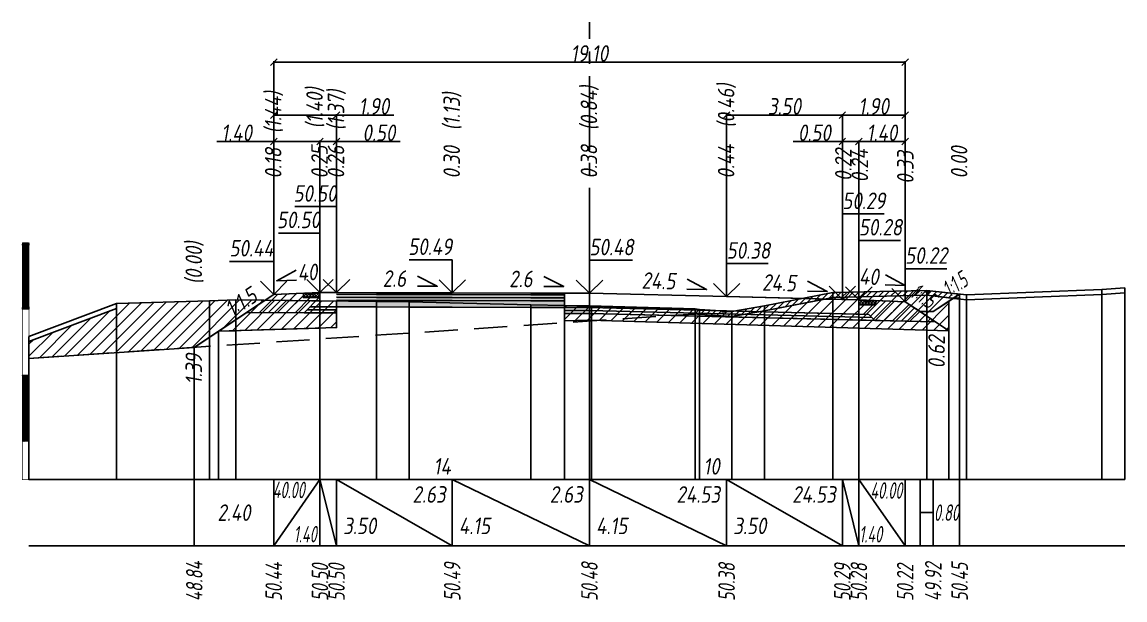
# Model space of a CAD drawing. Extents: x -717 to 1451, y -133302 to 233.
# Drawn here: x 86.3 to 253.1, y -83789.2 to -83701.8 of the extents above; entities that cross this region are included whole.
import ezdxf
from ezdxf.enums import TextEntityAlignment as Align

# ---------------------------------------------------------------- set-up
doc = ezdxf.new("R2010")
doc.units = 0
doc.linetypes.add('осевая2', pattern=[1.125, 0.75, -0.125, 0.125, -0.125])
doc.linetypes.add('штриховая', pattern=[0.75, 0.5, -0.25])
for name, color, linetype in [('Интерполированный поперечник', 2, 'Continuous'), ('Код_514', 1, 'Continuous'), ('Контур_0', 7, 'Continuous'), ('Контур_2521', 7, 'Continuous'), ('Контур_2564', 7, 'Continuous'), ('Контур_2660', 7, 'Continuous'), ('Контур_2665', 7, 'Continuous'), ('Контур_400', 7, 'Continuous'), ('Контур_508', 7, 'Continuous'), ('Контур_512', 7, 'Continuous'), ('Контур_513', 7, 'Continuous'), ('Красный поперечник', 1, 'Continuous'), ('Линейка абсолютных высот', 7, 'Continuous'), ('Объём_2501', 7, 'Continuous'), ('Объём_2564', 7, 'Continuous'), ('Объём_2650', 7, 'Continuous'), ('Объём_2660', 7, 'Continuous'), ('Объём_2661', 7, 'Continuous'), ('Объём_2662', 7, 'Continuous'), ('Объём_2663', 7, 'Continuous'), ('Объём_2664', 7, 'Continuous'), ('Объём_2665', 7, 'Continuous'), ('Объём_2666', 7, 'Continuous'), ('Объём_2753', 7, 'Continuous'), ('Ось', 1, 'осевая2'), ('Откосы', 7, 'Continuous'), ('Отметки покрытия', 7, 'Continuous'), ('Рабочие отметки', 7, 'Continuous'), ('Рабочие отметки доп.', 7, 'Continuous'), ('Слои выравнивания', 7, 'Continuous'), ('Таблица', 7, 'Continuous'), ('Уклоны проезжей части', 7, 'Continuous'), ('Черный поперечник', 3, 'Continuous')]:
    doc.layers.add(name, color=color, linetype=linetype)
for name, color, linetype, true_color in [('Контур_2540', 2, 'Continuous', 0xffff00), ('Контур_2560', 2, 'Continuous', 0xffff00), ('Контур_2561', 7, 'Continuous', 0xff8040), ('Контур_2562', 3, 'Continuous', 0x00ff00), ('Контур_2563', 7, 'Continuous', 0xff8000), ('Контур_2570', 7, 'Continuous', 0x80ff00), ('Контур_2725', 7, 'Continuous', 0x323232), ('Контур_2736', 4, 'Continuous', 0x00ffff), ('Контур_2760', 7, 'Continuous', 0x323232), ('Контур_2761', 7, 'Continuous', 0x323232), ('Контур_2762', 7, 'Continuous', 0x323232), ('Контур_2763', 7, 'Continuous', 0x323232), ('Контур_402', 7, 'Continuous', 0xff6464), ('Контур_703', 4, 'Continuous', 0x00ffff), ('Контур_707', 4, 'Continuous', 0x00ffff), ('Контур_720', 131, 'Continuous', 0xaaffff), ('Объём_2500', 7, 'Continuous', 0xc0c0c0), ('Объём_2520', 7, 'Continuous', 0x80ffff), ('Объём_2540', 2, 'Continuous', 0xffff00), ('Объём_2560', 2, 'Continuous', 0xffff00), ('Объём_2561', 7, 'Continuous', 0xff8040), ('Объём_2562', 3, 'Continuous', 0x00ff00), ('Объём_2563', 7, 'Continuous', 0xff8000), ('Объём_2570', 7, 'Continuous', 0x80ff00), ('Объём_2580', 3, 'Continuous', 0x00ff00), ('Объём_2600', 7, 'Continuous', 0x808000), ('Объём_2746', 2, 'Continuous', 0xffff00)]:
    doc.layers.add(name, color=color, linetype=linetype, true_color=true_color)
doc.styles.get("Standard").update_dxf_attribs({"font": 'txt', "height": 2.5})
doc.styles.add('М', font='romand.shx', dxfattribs={"width": 0.8, "oblique": 10, "height": 2.5})
doc.dimstyles.get("Standard").update_dxf_attribs({"dimtxt": 0.18, "dimasz": 0.18, "dimexe": 0.18, "dimexo": 0.0625, "dimgap": 0.09, "dimtad": 0, "dimtih": 1, "dimtoh": 1, "dimdec": 4, "dimzin": 0, "dimdsep": 46, "dimtxsty": 'Standard', "dimcen": 0.09, "dimadec": 0, "dimazin": 0, "dimtfac": 1, "dimtdec": 4, "dimtofl": 0, "dimtmove": 0, "dimatfit": 3, "dimfxl": 1, "dimtolj": 1, "dimtzin": 0, "dimarcsym": 0})
pattern_1 = [(45.00000125, (7.343246, -2497.041468), (-0.026516505928, 0.026516504769), []), (135.00000034, (7.343246, -2497.041468), (-0.02651650519, -0.026516505506), [])]

# ---------------------------------------------------------------- blocks, each defined once
blk = doc.blocks.new('_Oblique')
at = {"color": 0, "linetype": 'ByBlock', "lineweight": -2}
blk.add_line((-0.5, -0.5), (0.5, 0.5), dxfattribs=at)
blk = doc.blocks.new('*D3315')
at = {"color": 0, "lineweight": -2, "transparency": 16777216}
for p, q in [((212.85, -83743.82), (212.85, -83719.7)), ((212.85, -83719.88), (219.85, -83719.88)), ((219.85, -83744.1), (219.85, -83719.7))]:
    blk.add_line(p, q, dxfattribs=at)
at = {"layer": 'Defpoints', "color": 0, "transparency": 16777216}
for p in [(219.85, -83719.88), (212.85, -83743.88), (219.85, -83744.16)]:
    blk.add_point(p, dxfattribs=at)
at = {"color": 0, "lineweight": -2, "transparency": 16777216, "rotation": 180}
blk.add_blockref('_Oblique', (212.85, -83719.88), dxfattribs=at)
at = {"color": 0, "lineweight": -2, "transparency": 16777216}
blk.add_blockref('_Oblique', (219.85, -83719.88), dxfattribs=at)
at = {"color": 0, "transparency": 16777216, "insert": (216.35, -83718.54), "char_height": 2.5, "width": 0.69, "attachment_point": 5, "style": 'М'}
blk.add_mtext('\\A1;1.40', dxfattribs=at)
blk = doc.blocks.new('*D3316')
at = {"color": 0, "lineweight": -2, "transparency": 16777216}
for p, q in [((124.35, -83719.88), (115.75, -83719.88)), ((124.35, -83742.99), (124.35, -83719.7)), ((131.35, -83719.88), (124.35, -83719.88)), ((131.35, -83742.71), (131.35, -83719.7))]:
    blk.add_line(p, q, dxfattribs=at)
at = {"layer": 'Defpoints', "color": 0, "transparency": 16777216}
for p in [(131.35, -83719.88), (124.35, -83743.06), (131.35, -83742.78)]:
    blk.add_point(p, dxfattribs=at)
at = {"color": 0, "lineweight": -2, "transparency": 16777216, "rotation": 180}
blk.add_blockref('_Oblique', (124.35, -83719.88), dxfattribs=at)
at = {"color": 0, "lineweight": -2, "transparency": 16777216}
blk.add_blockref('_Oblique', (131.35, -83719.88), dxfattribs=at)
at = {"color": 0, "transparency": 16777216, "insert": (118.75, -83718.54), "char_height": 2.5, "width": 0.69, "attachment_point": 5, "style": 'М'}
blk.add_mtext('\\A1;1.40', dxfattribs=at)
blk = doc.blocks.new('*D3317')
at = {"color": 0, "lineweight": -2, "transparency": 16777216}
for p, q in [((210.35, -83719.88), (202.9, -83719.88)), ((210.35, -83743.76), (210.35, -83719.7)), ((212.85, -83719.88), (210.35, -83719.88)), ((212.85, -83743.82), (212.85, -83719.7))]:
    blk.add_line(p, q, dxfattribs=at)
at = {"layer": 'Defpoints', "color": 0, "transparency": 16777216}
for p in [(212.85, -83719.88), (210.35, -83743.82), (212.85, -83743.88)]:
    blk.add_point(p, dxfattribs=at)
at = {"color": 0, "lineweight": -2, "transparency": 16777216, "rotation": 180}
blk.add_blockref('_Oblique', (210.35, -83719.88), dxfattribs=at)
at = {"color": 0, "lineweight": -2, "transparency": 16777216}
blk.add_blockref('_Oblique', (212.85, -83719.88), dxfattribs=at)
at = {"color": 0, "transparency": 16777216, "insert": (206.13, -83718.54), "char_height": 2.5, "width": 0.72, "attachment_point": 5, "style": 'М'}
blk.add_mtext('\\A1;0.50', dxfattribs=at)
blk = doc.blocks.new('*D3318')
at = {"color": 0, "lineweight": -2, "transparency": 16777216}
for p, q in [((131.35, -83742.71), (131.35, -83719.7)), ((131.35, -83719.88), (133.85, -83719.88)), ((133.85, -83742.72), (133.85, -83719.7)), ((133.85, -83719.88), (143.5, -83719.88))]:
    blk.add_line(p, q, dxfattribs=at)
at = {"layer": 'Defpoints', "color": 0, "transparency": 16777216}
for p in [(133.85, -83719.88), (131.35, -83742.78), (133.85, -83742.78)]:
    blk.add_point(p, dxfattribs=at)
at = {"color": 0, "lineweight": -2, "transparency": 16777216, "rotation": 180}
blk.add_blockref('_Oblique', (131.35, -83719.88), dxfattribs=at)
at = {"color": 0, "lineweight": -2, "transparency": 16777216}
blk.add_blockref('_Oblique', (133.85, -83719.88), dxfattribs=at)
at = {"color": 0, "transparency": 16777216, "insert": (140.27, -83718.54), "char_height": 2.5, "width": 0.72, "attachment_point": 5, "style": 'М'}
blk.add_mtext('\\A1;0.50', dxfattribs=at)
blk = doc.blocks.new('*D3319')
at = {"color": 0, "lineweight": -2, "transparency": 16777216}
for p, q in [((192.85, -83743.33), (192.85, -83715.7)), ((210.35, -83715.88), (192.85, -83715.88)), ((210.35, -83743.76), (210.35, -83715.7))]:
    blk.add_line(p, q, dxfattribs=at)
at = {"layer": 'Defpoints', "color": 0, "transparency": 16777216}
for p in [(192.85, -83715.88), (192.85, -83743.39), (210.35, -83743.82)]:
    blk.add_point(p, dxfattribs=at)
at = {"color": 0, "lineweight": -2, "transparency": 16777216, "rotation": 180}
blk.add_blockref('_Oblique', (192.85, -83715.88), dxfattribs=at)
at = {"color": 0, "lineweight": -2, "transparency": 16777216}
blk.add_blockref('_Oblique', (210.35, -83715.88), dxfattribs=at)
at = {"color": 0, "transparency": 16777216, "insert": (201.6, -83714.54), "char_height": 2.5, "width": 0.75, "attachment_point": 5, "style": 'М'}
blk.add_mtext('\\A1;3.50', dxfattribs=at)
blk = doc.blocks.new('*D3320')
at = {"color": 0, "lineweight": -2, "transparency": 16777216}
for p, q in [((210.35, -83743.76), (210.35, -83715.7)), ((219.85, -83715.88), (210.35, -83715.88)), ((219.85, -83744.1), (219.85, -83715.7))]:
    blk.add_line(p, q, dxfattribs=at)
at = {"layer": 'Defpoints', "color": 0, "transparency": 16777216}
for p in [(210.35, -83715.88), (210.35, -83743.82), (219.85, -83744.16)]:
    blk.add_point(p, dxfattribs=at)
at = {"color": 0, "lineweight": -2, "transparency": 16777216, "rotation": 180}
blk.add_blockref('_Oblique', (210.35, -83715.88), dxfattribs=at)
at = {"color": 0, "lineweight": -2, "transparency": 16777216}
blk.add_blockref('_Oblique', (219.85, -83715.88), dxfattribs=at)
at = {"color": 0, "transparency": 16777216, "insert": (215.1, -83714.54), "char_height": 2.5, "width": 0.69, "attachment_point": 5, "style": 'М'}
blk.add_mtext('\\A1;1.90', dxfattribs=at)
blk = doc.blocks.new('*D3321')
at = {"color": 0, "lineweight": -2, "transparency": 16777216}
for p, q in [((124.35, -83742.99), (124.35, -83715.7)), ((124.35, -83715.88), (133.85, -83715.88)), ((133.85, -83742.72), (133.85, -83715.7)), ((133.85, -83715.88), (142.53, -83715.88))]:
    blk.add_line(p, q, dxfattribs=at)
at = {"layer": 'Defpoints', "color": 0, "transparency": 16777216}
for p in [(133.85, -83715.88), (124.35, -83743.06), (133.85, -83742.78)]:
    blk.add_point(p, dxfattribs=at)
at = {"color": 0, "lineweight": -2, "transparency": 16777216, "rotation": 180}
blk.add_blockref('_Oblique', (124.35, -83715.88), dxfattribs=at)
at = {"color": 0, "lineweight": -2, "transparency": 16777216}
blk.add_blockref('_Oblique', (133.85, -83715.88), dxfattribs=at)
at = {"color": 0, "transparency": 16777216, "insert": (139.53, -83714.54), "char_height": 2.5, "width": 0.69, "attachment_point": 5, "style": 'М'}
blk.add_mtext('\\A1;1.90', dxfattribs=at)
blk = doc.blocks.new('*D3322')
at = {"color": 0, "lineweight": -2, "transparency": 16777216}
for p, q in [((124.35, -83742.99), (124.35, -83707.7)), ((124.35, -83707.88), (219.85, -83707.88)), ((219.85, -83744.1), (219.85, -83707.7))]:
    blk.add_line(p, q, dxfattribs=at)
at = {"layer": 'Defpoints', "color": 0, "transparency": 16777216}
for p in [(219.85, -83707.88), (124.35, -83743.06), (219.85, -83744.16)]:
    blk.add_point(p, dxfattribs=at)
at = {"color": 0, "lineweight": -2, "transparency": 16777216, "rotation": 180}
blk.add_blockref('_Oblique', (124.35, -83707.88), dxfattribs=at)
at = {"color": 0, "lineweight": -2, "transparency": 16777216}
blk.add_blockref('_Oblique', (219.85, -83707.88), dxfattribs=at)
at = {"color": 0, "transparency": 16777216, "insert": (172.1, -83706.54), "char_height": 2.5, "width": 0.81, "attachment_point": 5, "style": 'М'}
blk.add_mtext('\\A1;19.10', dxfattribs=at)

msp = doc.modelspace()

# ---------------------------------------------------------------- hatches: boundary and pattern name
h = msp.add_hatch()
h.set_pattern_fill('ANSI37', color=256, scale=0.1)
h.set_pattern_definition([(45, (130.09963, -83742.95428), (-0.22451, 0.22451), []), (135, (130.09963, -83742.95428), (-0.22451, -0.22451), [])])
h.paths.add_polyline_path([(128.85, -83742.814), (128.85, -83743.457), (131.35, -83743.457), (131.35, -83742.711), (130.092, -83742.954)])
h = msp.add_hatch()
h.set_pattern_fill('ANSI37', color=256, scale=0.1)
h.set_pattern_definition([(45, (214.1004, -83744.0703), (-0.22451, 0.22451), []), (135, (214.1004, -83744.0703), (-0.22451, -0.22451), [])])
h.paths.add_polyline_path([(212.85, -83743.82), (212.85, -83744.573), (215.356, -83744.573), (215.349, -83743.92), (214.093, -83744.07)])
at = {"layer": 'Линейка абсолютных высот'}
h = msp.add_hatch(dxfattribs=at)
h.set_pattern_fill('ANSI37', scale=0.3, style=0)
h.set_pattern_definition(pattern_1)
h.paths.add_polyline_path([(87.343, -83745.212), (87.343, -83735.212), (86.343, -83735.212), (86.343, -83745.212)])
h = msp.add_hatch(dxfattribs=at)
h.set_pattern_fill('ANSI37', scale=0.3, style=0)
h.set_pattern_definition(pattern_1)
h.paths.add_polyline_path([(87.343, -83765.212), (87.343, -83755.212), (86.343, -83755.212), (86.343, -83765.212)])
at = {"layer": 'Объём_2563'}
h = msp.add_hatch(dxfattribs=at)
h.set_pattern_fill('ANSI31', color=256, scale=0.3)
h.paths.add_polyline_path([(124.353, -83742.994), (128.85, -83742.814), (128.85, -83743.457), (131.353, -83743.457), (131.353, -83744.864), (129.853, -83744.86), (128.955, -83745.757), (120.241, -83745.735)])
h = msp.add_hatch(dxfattribs=at)
h.set_pattern_fill('ANSI31', color=256, scale=0.3)
h.paths.add_polyline_path([(214.353, -83746.007), (212.853, -83745.97), (212.853, -83744.573), (215.356, -83744.573), (215.349, -83743.92), (219.853, -83744.1), (224.434, -83747.154), (215.275, -83746.93)])
at = {"layer": 'Объём_2570'}
h = msp.add_hatch(dxfattribs=at)
h.set_pattern_fill('ANSI31', color=256, scale=0.2)
h.paths.add_polyline_path([(228.09, -83743.689), (223.128, -83743.123), (208.922, -83743.456), (198.571, -83745.453), (193.634, -83746.338), (188.758, -83746.005), (188.091, -83745.945), (188.091, -83745.195), (188.758, -83745.255), (193.634, -83745.588), (198.571, -83744.703), (208.922, -83742.706), (223.128, -83742.373), (228.09, -83742.939)])
at = {"layer": 'Объём_2600'}
h = msp.add_hatch(dxfattribs=at)
h.set_pattern_fill('ANSI31', color=6, scale=0.4)
h.paths.add_polyline_path([(226.454, -83744.029), (226.454, -83748.501), (172.103, -83746.871), (172.103, -83744.74), (188.091, -83745.195), (188.091, -83745.945), (188.758, -83746.005), (193.634, -83746.338), (198.571, -83745.453), (208.922, -83743.456), (223.128, -83743.123), (227.129, -83743.579)])
h = msp.add_hatch(dxfattribs=at)
h.set_pattern_fill('HONEY', color=5, scale=0.3)
h.paths.add_polyline_path([(227.129, -83743.579), (228.09, -83742.939), (228.09, -83743.689)])
h = msp.add_hatch(dxfattribs=at)
h.set_pattern_fill('ANSI31', color=6, scale=0.4)
h.paths.add_polyline_path([(87.343, -83752.665), (112.343, -83751), (116.013, -83748.554), (133.853, -83748.018), (133.853, -83744.002), (118.606, -83743.811), (114.648, -83743.961), (100.586, -83744.386), (100.586, -83745.136), (87.343, -83750.113)])
h = msp.add_hatch(dxfattribs=at)
h.set_pattern_fill('ANSI31', color=6, scale=0.4)
h.paths.add_polyline_path([(172.103, -83746.871), (168.311, -83746.985), (168.311, -83744.653), (172.103, -83744.74)])
at = {"layer": 'Слои выравнивания'}
for color, points in [(2, [(133.853, -83742.72), (133.853, -83742.97), (168.311, -83743.061), (168.311, -83742.811)]), (3, [(133.853, -83742.97), (133.853, -83743.42), (168.311, -83743.511), (168.311, -83743.061)]), (4, [(133.853, -83743.42), (133.853, -83743.87), (168.311, -83743.961), (168.311, -83743.511)]), (5, [(133.853, -83743.87), (133.853, -83744.87), (168.311, -83744.961), (168.311, -83743.961)])]:
    msp.add_hatch(color=color, dxfattribs=at).paths.add_polyline_path(points)

# ---------------------------------------------------------------- linework, layer by layer
for points in [[(128.85, -83742.814), (128.85, -83743.457), (131.35, -83743.457), (131.35, -83742.711), (130.092, -83742.954), (128.85, -83742.814)], [(131.353, -83742.714), (133.853, -83742.72)], [(212.85, -83743.82), (212.85, -83744.573), (215.356, -83744.573), (215.349, -83743.92), (214.093, -83744.07), (212.85, -83743.82)]]:
    msp.add_lwpolyline(points)
msp.add_lwpolyline([(87.343, -83752.665), (112.343, -83751), (116.013, -83748.554), (133.853, -83748.018), (133.853, -83748.018), (133.853, -83744.002), (118.606, -83743.811), (114.648, -83743.961), (100.586, -83744.386), (100.586, -83745.136), (87.343, -83750.113)], close=True)
at = {"layer": 'Интерполированный поперечник', "linetype": 'штриховая', "ltscale": 10, "flags": 128}
msp.add_lwpolyline([(87.343, -83752.665), (193.634, -83745.588)], dxfattribs=at)
at = {"layer": 'Код_514'}
for p, q in [((112.343, -83781), (112.343, -83771)), ((124.353, -83781), (124.353, -83771)), ((124.353, -83781), (131.353, -83771)), ((131.353, -83781), (131.353, -83771)), ((131.353, -83771), (133.853, -83781)), ((133.853, -83781), (133.853, -83771)), ((133.853, -83771), (151.353, -83781)), ((151.353, -83781), (151.353, -83771)), ((151.353, -83771), (172.103, -83781)), ((172.103, -83781), (172.103, -83771)), ((172.103, -83771), (192.853, -83781)), ((192.853, -83781), (192.853, -83771)), ((192.853, -83771), (210.353, -83781)), ((210.353, -83781), (210.353, -83771)), ((210.353, -83771), (212.853, -83781)), ((212.853, -83781), (212.853, -83771)), ((212.853, -83771), (219.853, -83781)), ((219.853, -83781), (219.853, -83771)), ((222.1, -83781), (222.1, -83771)), ((224.1, -83781), (224.1, -83771)), ((228.09, -83781), (228.09, -83771)), ((222.1, -83776), (224.1, -83776))]:
    msp.add_line(p, q, dxfattribs=at)
at = {"layer": 'Контур_0', "color": 18, "true_color": 0x000000, "flags": 128}
for points in [[(168.311, -83742.811), (172.103, -83742.821), (172.103, -83744.971), (168.311, -83744.961), (168.311, -83742.811), (168.311, -83742.811)], [(192.853, -83743.33), (212.853, -83743.82), (212.853, -83745.97), (172.103, -83744.971), (172.103, -83742.821), (192.853, -83743.33), (192.853, -83743.33)], [(120.241, -83745.735), (128.955, -83745.757), (129.853, -83744.86), (131.353, -83744.864)], [(129.853, -83744.86), (133.853, -83744.864), (133.85, -83745.77), (128.955, -83745.757), (129.853, -83744.86), (129.853, -83744.86)], [(168.311, -83744.961), (172.103, -83744.971), (172.103, -83745.871), (168.311, -83745.861), (168.311, -83744.961), (168.311, -83744.961)], [(192.853, -83745.48), (214.353, -83746.007), (215.275, -83746.93), (172.103, -83745.871), (172.103, -83744.971), (192.853, -83745.48), (192.853, -83745.48)], [(212.853, -83745.97), (214.353, -83746.007), (215.275, -83746.93), (224.434, -83747.154)]]:
    msp.add_lwpolyline(points, dxfattribs=at)
at = {"layer": 'Контур_2521', "color": 18, "true_color": 0x000000, "flags": 128}
for points in [[(129.404, -83745.309), (133.851, -83745.317)], [(168.311, -83745.411), (172.103, -83745.421)], [(172.103, -83745.421), (214.814, -83746.468)]]:
    msp.add_lwpolyline(points, dxfattribs=at)
at = {"layer": 'Контур_2540', "flags": 128}
for points in [[(116.013, -83748.554), (120.241, -83745.735), (131.353, -83745.764), (131.353, -83748.093), (116.013, -83748.554), (116.013, -83748.554)], [(168.311, -83745.861), (172.103, -83745.871), (172.103, -83746.871), (168.311, -83746.985), (168.311, -83745.861), (168.311, -83745.861)], [(172.103, -83746.871), (172.103, -83745.871), (224.434, -83747.154), (226.454, -83748.501), (172.103, -83746.871), (172.103, -83746.871)]]:
    msp.add_lwpolyline(points, dxfattribs=at)
at = {"layer": 'Контур_2560', "flags": 128}
for points in [[(124.353, -83742.994), (124.353, -83742.994), (124.353, -83742.994), (131.353, -83742.714)], [(212.853, -83743.82), (219.853, -83744.1), (219.853, -83744.1), (219.853, -83744.1)]]:
    msp.add_lwpolyline(points, dxfattribs=at)
at = {"layer": 'Контур_2561', "flags": 128}
for points in [[(131.353, -83742.714), (131.353, -83742.714), (124.353, -83742.994), (124.353, -83742.994), (131.353, -83742.714)], [(212.853, -83743.82), (212.853, -83743.82), (219.853, -83744.1), (219.853, -83744.1), (212.853, -83743.82)]]:
    msp.add_lwpolyline(points, dxfattribs=at)
at = {"layer": 'Контур_2562', "flags": 128}
for points in [[(124.353, -83742.994), (124.353, -83742.994), (124.353, -83742.994), (124.353, -83742.994), (124.353, -83742.994)], [(219.853, -83744.1), (219.853, -83744.1), (219.853, -83744.1), (219.853, -83744.1), (219.853, -83744.1)]]:
    msp.add_lwpolyline(points, dxfattribs=at)
at = {"layer": 'Контур_2563', "flags": 128}
for points in [[(124.353, -83742.994), (131.353, -83742.714), (131.353, -83744.864), (129.853, -83744.86), (128.955, -83745.757), (120.241, -83745.735), (124.353, -83742.994), (124.353, -83742.994)], [(214.353, -83746.007), (212.853, -83745.97), (212.853, -83743.82), (219.853, -83744.1), (224.434, -83747.154), (215.275, -83746.93), (214.353, -83746.007), (214.353, -83746.007)]]:
    msp.add_lwpolyline(points, dxfattribs=at)
at = {"layer": 'Контур_2564', "flags": 128}
for points in [[(124.353, -83742.994), (131.353, -83742.714)], [(212.853, -83743.82), (219.853, -83744.1)]]:
    msp.add_lwpolyline(points, dxfattribs=at)
at = {"layer": 'Контур_2570', "flags": 128}
msp.add_lwpolyline([(87.343, -83750.116), (100.586, -83745.136), (100.586, -83744.386), (114.648, -83743.961), (118.606, -83743.811), (139.89, -83744.078), (144.85, -83744.093), (163.238, -83744.564), (168.311, -83744.653), (172.103, -83744.74), (172.43, -83744.747), (188.091, -83745.195), (188.091, -83745.945), (188.758, -83746.005), (193.634, -83746.338), (198.571, -83745.453), (208.922, -83743.456), (223.128, -83743.123), (229.134, -83743.808), (249.598, -83742.99), (253.051, -83742.759), (253.09, -83742.757)], dxfattribs=at)
at = {"layer": 'Контур_2660', "flags": 128}
for points in [[(168.311, -83746.985), (172.103, -83746.871)], [(172.103, -83746.871), (226.454, -83748.501)], [(116.013, -83748.554), (131.353, -83748.093)]]:
    msp.add_lwpolyline(points, dxfattribs=at)
at = {"layer": 'Контур_2665', "flags": 128}
for points in [[(124.353, -83742.994), (124.353, -83742.994)], [(219.853, -83744.1), (219.853, -83744.1)]]:
    msp.add_lwpolyline(points, dxfattribs=at)
at = {"layer": 'Контур_2725', "flags": 128}
msp.add_lwpolyline([(131.353, -83744.864), (133.853, -83744.87), (139.89, -83744.886), (144.85, -83744.899), (151.353, -83744.916), (163.238, -83744.948), (168.311, -83744.961)], dxfattribs=at)
at = {"layer": 'Контур_2736', "flags": 128}
for points in [[(124.353, -83742.994), (112.343, -83751)], [(219.853, -83744.1), (219.853, -83744.1)]]:
    msp.add_lwpolyline(points, dxfattribs=at)
at = {"layer": 'Контур_2760', "flags": 128}
msp.add_lwpolyline([(133.853, -83742.72), (139.89, -83742.736), (144.85, -83742.749), (151.353, -83742.766), (163.238, -83742.798), (168.311, -83742.811)], dxfattribs=at)
at = {"layer": 'Контур_2761', "flags": 128}
msp.add_lwpolyline([(133.853, -83742.97), (139.89, -83742.986), (144.85, -83742.999), (151.353, -83743.016), (163.238, -83743.048), (168.311, -83743.061)], dxfattribs=at)
at = {"layer": 'Контур_2762', "flags": 128}
msp.add_lwpolyline([(133.853, -83743.42), (139.89, -83743.436), (144.85, -83743.449), (151.353, -83743.466), (163.238, -83743.498), (168.311, -83743.511)], dxfattribs=at)
at = {"layer": 'Контур_2763', "flags": 128}
msp.add_lwpolyline([(133.853, -83743.87), (139.89, -83743.886), (144.85, -83743.899), (151.353, -83743.916), (163.238, -83743.948), (168.311, -83743.961)], dxfattribs=at)
at = {"layer": 'Контур_400', "flags": 128}
for points in [[(133.853, -83742.72), (133.853, -83742.72), (133.853, -83742.72), (133.853, -83742.72), (133.853, -83742.72), (133.853, -83742.72), (151.353, -83742.766), (172.103, -83742.821)], [(172.103, -83742.821), (192.853, -83743.33), (210.353, -83743.759), (210.353, -83743.759), (210.353, -83743.759), (210.353, -83743.759), (210.353, -83743.759), (210.353, -83743.759), (212.853, -83743.82)]]:
    msp.add_lwpolyline(points, dxfattribs=at)
at = {"layer": 'Контур_402', "flags": 128}
msp.add_lwpolyline([(116.013, -83748.554), (131.353, -83748.093), (131.353, -83744.864), (168.311, -83744.961), (168.311, -83746.985), (172.103, -83746.871), (226.454, -83748.501)], dxfattribs=at)
at = {"layer": 'Контур_508', "flags": 128}
msp.add_lwpolyline([(112.343, -83751), (116.013, -83748.554), (131.353, -83748.093), (131.353, -83744.864), (168.311, -83744.961), (168.311, -83746.985), (172.103, -83746.871), (226.454, -83748.501), (226.454, -83744.029), (228.09, -83742.939)], dxfattribs=at)
at = {"layer": 'Контур_512', "flags": 128}
for points in [[(168.311, -83746.985), (172.103, -83746.871), (226.454, -83748.501), (226.454, -83744.029), (228.09, -83742.939)], [(112.343, -83751), (116.013, -83748.554), (131.353, -83748.093)]]:
    msp.add_lwpolyline(points, dxfattribs=at)
at = {"layer": 'Контур_513', "flags": 128}
msp.add_lwpolyline([(112.343, -83751), (116.013, -83748.554), (131.353, -83748.093), (131.353, -83744.864), (168.311, -83744.961), (168.311, -83746.985), (172.103, -83746.871), (226.454, -83748.501), (226.454, -83744.029), (228.09, -83742.939)], dxfattribs=at)
at = {"layer": 'Контур_703', "flags": 128}
for points in [[(124.353, -83742.994), (112.343, -83751)], [(219.853, -83744.1), (219.853, -83744.1)], [(219.853, -83744.1), (222.1, -83745.599)], [(219.853, -83744.1), (222.1, -83745.599)]]:
    msp.add_lwpolyline(points, dxfattribs=at)
at = {"layer": 'Контур_707', "flags": 128}
for points in [[(224.1, -83745.599), (226.348, -83744.1), (226.348, -83744.1), (228.09, -83742.939)], [(226.348, -83744.1), (226.348, -83744.1), (228.09, -83742.939)], [(224.1, -83745.599), (226.348, -83744.1)]]:
    msp.add_lwpolyline(points, dxfattribs=at)
at = {"layer": 'Контур_720', "flags": 128}
msp.add_lwpolyline([(222.1, -83745.599), (224.1, -83745.599)], dxfattribs=at)
at = {"layer": 'Красный поперечник'}
for p, q in [((112.343, -83751), (124.353, -83742.994)), ((124.353, -83742.994), (131.353, -83742.714)), ((133.853, -83742.72), (151.353, -83742.766)), ((151.353, -83742.766), (172.103, -83742.821)), ((172.103, -83742.821), (192.853, -83743.33)), ((192.853, -83743.33), (210.353, -83743.759)), ((224.1, -83745.599), (228.09, -83742.939)), ((228.09, -83742.939), (228.09, -83771)), ((210.353, -83743.759), (212.853, -83743.82)), ((212.853, -83743.82), (219.853, -83744.1)), ((219.853, -83744.1), (222.1, -83745.599)), ((226.454, -83744.029), (226.454, -83771)), ((168.311, -83746.985), (168.311, -83771)), ((172.103, -83746.871), (172.103, -83771)), ((222.1, -83745.599), (224.1, -83745.599)), ((116.013, -83748.554), (116.013, -83771)), ((131.353, -83748.093), (131.353, -83771)), ((226.454, -83748.501), (226.454, -83771)), ((112.343, -83751), (112.343, -83771))]:
    msp.add_line(p, q, dxfattribs=at)
at = {"layer": 'Линейка абсолютных высот', "color": 7, "const_width": 0.1, "flags": 128}
for points in [[(87.343, -83745.212), (87.343, -83735.212), (86.343, -83735.212), (86.343, -83745.212), (87.343, -83745.212)], [(87.343, -83755.212), (87.343, -83745.212), (86.343, -83745.212), (86.343, -83755.212), (87.343, -83755.212)], [(87.343, -83765.212), (87.343, -83755.212), (86.343, -83755.212), (86.343, -83765.212), (87.343, -83765.212)], [(87.343, -83771), (87.343, -83765.212), (86.343, -83765.212), (86.343, -83771), (87.343, -83771)]]:
    msp.add_lwpolyline(points, dxfattribs=at)
at = {"layer": 'Объём_2500', "color": 18, "true_color": 0x000000, "flags": 128}
for points in [[(168.311, -83742.811), (172.103, -83742.821), (172.103, -83744.971), (168.311, -83744.961), (168.311, -83742.811), (168.311, -83742.811)], [(192.853, -83743.33), (212.853, -83743.82), (212.853, -83745.97), (172.103, -83744.971), (172.103, -83742.821), (192.853, -83743.33), (192.853, -83743.33)]]:
    msp.add_lwpolyline(points, dxfattribs=at)
at = {"layer": 'Объём_2501', "flags": 128}
for points in [[(133.853, -83742.72), (133.853, -83742.72), (133.853, -83742.72), (133.853, -83742.72), (133.853, -83742.72), (133.853, -83742.72), (151.353, -83742.766), (172.103, -83742.821)], [(172.103, -83742.821), (192.853, -83743.33), (210.353, -83743.759), (210.353, -83743.759), (210.353, -83743.759), (210.353, -83743.759), (210.353, -83743.759), (210.353, -83743.759), (212.853, -83743.82)]]:
    msp.add_lwpolyline(points, dxfattribs=at)
at = {"layer": 'Объём_2520', "color": 250, "flags": 128}
for points in [[(129.853, -83744.86), (133.853, -83744.864), (133.85, -83745.77), (128.955, -83745.757), (129.853, -83744.86), (129.853, -83744.86)], [(168.311, -83744.961), (172.103, -83744.971), (172.103, -83745.871), (168.311, -83745.861), (168.311, -83744.961), (168.311, -83744.961)], [(192.853, -83745.48), (214.353, -83746.007), (215.275, -83746.93), (172.103, -83745.871), (172.103, -83744.971), (192.853, -83745.48), (192.853, -83745.48)]]:
    msp.add_lwpolyline(points, dxfattribs=at)
at = {"layer": 'Объём_2540', "flags": 128}
for points in [[(116.013, -83748.554), (120.241, -83745.735), (131.353, -83745.764), (131.353, -83748.093), (116.013, -83748.554), (116.013, -83748.554)], [(168.311, -83745.861), (172.103, -83745.871), (172.103, -83746.871), (168.311, -83746.985), (168.311, -83745.861), (168.311, -83745.861)], [(172.103, -83746.871), (172.103, -83745.871), (224.434, -83747.154), (226.454, -83748.501), (172.103, -83746.871), (172.103, -83746.871)]]:
    msp.add_lwpolyline(points, dxfattribs=at)
at = {"layer": 'Объём_2560', "flags": 128}
for points in [[(124.353, -83742.994), (124.353, -83742.994), (124.353, -83742.994), (131.353, -83742.714)], [(212.853, -83743.82), (219.853, -83744.1), (219.853, -83744.1), (219.853, -83744.1)]]:
    msp.add_lwpolyline(points, dxfattribs=at)
at = {"layer": 'Объём_2561', "flags": 128}
for points in [[(131.353, -83742.714), (131.353, -83742.714), (124.353, -83742.994), (124.353, -83742.994), (131.353, -83742.714)], [(212.853, -83743.82), (212.853, -83743.82), (219.853, -83744.1), (219.853, -83744.1), (212.853, -83743.82)]]:
    msp.add_lwpolyline(points, dxfattribs=at)
at = {"layer": 'Объём_2562', "flags": 128}
for points in [[(124.353, -83742.994), (124.353, -83742.994), (124.353, -83742.994), (124.353, -83742.994), (124.353, -83742.994)], [(219.853, -83744.1), (219.853, -83744.1), (219.853, -83744.1), (219.853, -83744.1), (219.853, -83744.1)]]:
    msp.add_lwpolyline(points, dxfattribs=at)
at = {"layer": 'Объём_2563', "color": 250, "flags": 128}
for points in [[(124.353, -83742.994), (128.85, -83742.814), (128.85, -83743.457), (131.353, -83743.457), (131.353, -83744.864), (129.853, -83744.86), (128.955, -83745.757), (120.241, -83745.735), (124.353, -83742.994), (124.353, -83742.994)], [(214.353, -83746.007), (212.853, -83745.97), (212.853, -83744.573), (215.356, -83744.573), (215.349, -83743.92), (219.853, -83744.1), (224.434, -83747.154), (215.275, -83746.93), (214.353, -83746.007), (214.353, -83746.007)]]:
    msp.add_lwpolyline(points, dxfattribs=at)
at = {"layer": 'Объём_2564', "flags": 128}
for points in [[(124.353, -83742.994), (131.353, -83742.714)], [(212.853, -83743.82), (219.853, -83744.1)]]:
    msp.add_lwpolyline(points, dxfattribs=at)
at = {"layer": 'Объём_2570', "flags": 128}
msp.add_lwpolyline([(228.09, -83743.689), (223.128, -83743.123), (208.922, -83743.456), (198.571, -83745.453), (193.634, -83746.338), (188.758, -83746.005), (188.091, -83745.945), (188.091, -83745.195), (188.758, -83745.255), (193.634, -83745.588), (198.571, -83744.703), (208.922, -83742.706), (223.128, -83742.373), (228.09, -83742.939), (228.09, -83743.689), (228.09, -83743.689)], dxfattribs=at)
at = {"layer": 'Объём_2580', "flags": 128}
msp.add_lwpolyline([(226.348, -83744.1), (226.348, -83744.1), (228.09, -83742.939)], dxfattribs=at)
at = {"layer": 'Объём_2600', "color": 5, "flags": 128}
msp.add_lwpolyline([(227.129, -83743.579), (228.09, -83742.939), (228.09, -83743.689), (227.129, -83743.579), (227.129, -83743.579)], dxfattribs=at)
at = {"layer": 'Объём_2650', "color": 6, "flags": 128}
for points in [[(226.454, -83744.029), (226.454, -83748.501), (172.103, -83746.871), (172.103, -83744.74), (188.091, -83745.195), (188.091, -83745.945), (188.758, -83746.005), (193.634, -83746.338), (198.571, -83745.453), (208.922, -83743.456), (223.128, -83743.123), (227.129, -83743.579), (226.454, -83744.029), (226.454, -83744.029)], [(172.103, -83746.871), (168.311, -83746.985), (168.311, -83744.653), (172.103, -83744.74), (172.103, -83746.871), (172.103, -83746.871)]]:
    msp.add_lwpolyline(points, dxfattribs=at)
at = {"layer": 'Объём_2660', "flags": 128}
for points in [[(168.311, -83746.985), (172.103, -83746.871)], [(172.103, -83746.871), (226.454, -83748.501)], [(116.013, -83748.554), (131.353, -83748.093)]]:
    msp.add_lwpolyline(points, dxfattribs=at)
at = {"layer": 'Объём_2661', "flags": 128}
for points in [[(124.353, -83742.994), (112.343, -83751)], [(219.853, -83744.1), (222.1, -83745.599)]]:
    msp.add_lwpolyline(points, dxfattribs=at)
at = {"layer": 'Объём_2662', "flags": 128}
msp.add_lwpolyline([(224.1, -83745.599), (226.348, -83744.1), (228.09, -83742.939)], dxfattribs=at)
at = {"layer": 'Объём_2663', "flags": 128}
msp.add_lwpolyline([(222.1, -83745.599), (224.1, -83745.599)], dxfattribs=at)
at = {"layer": 'Объём_2664', "flags": 128}
msp.add_lwpolyline([(222.1, -83745.599), (224.1, -83745.599)], dxfattribs=at)
at = {"layer": 'Объём_2665', "flags": 128}
for points in [[(124.353, -83742.994), (124.353, -83742.994)], [(219.853, -83744.1), (219.853, -83744.1)]]:
    msp.add_lwpolyline(points, dxfattribs=at)
at = {"layer": 'Объём_2666', "flags": 128}
for points in [[(124.353, -83742.994), (112.343, -83751)], [(219.853, -83744.1), (219.853, -83744.1)]]:
    msp.add_lwpolyline(points, dxfattribs=at)
at = {"layer": 'Объём_2746', "flags": 128}
for points in [[(226.454, -83748.501), (172.103, -83746.871), (168.311, -83746.985), (168.311, -83744.653), (188.091, -83745.195), (188.091, -83745.945), (188.758, -83746.005), (193.634, -83746.338), (198.571, -83745.453), (207.689, -83743.694), (212.853, -83743.82), (219.853, -83744.1), (222.1, -83745.599), (224.1, -83745.599), (226.454, -83744.029), (226.454, -83748.501), (226.454, -83748.501)], [(118.606, -83746.825), (118.606, -83748.476), (116.013, -83748.554), (118.606, -83746.825), (118.606, -83746.825)]]:
    msp.add_lwpolyline(points, dxfattribs=at)
at = {"layer": 'Объём_2753', "flags": 128}
msp.add_lwpolyline([(168.311, -83742.811), (168.311, -83742.811)], dxfattribs=at)
at = {"layer": 'Ось', "ltscale": 15}
msp.add_line((172.103, -83754.971), (172.103, -83701.792), dxfattribs=at)
at = {"layer": 'Отметки покрытия', "color": 1}
for p, q in [((133.853, -83729.714), (127.553, -83729.714)), ((133.853, -83742.72), (133.853, -83729.714)), ((210.353, -83743.759), (210.353, -83730.82)), ((210.353, -83730.82), (216.653, -83730.82)), ((131.353, -83733.714), (125.053, -83733.714)), ((131.353, -83742.714), (131.353, -83733.714)), ((212.853, -83743.82), (212.853, -83734.82)), ((212.853, -83734.82), (219.153, -83734.82)), ((124.353, -83737.994), (117.653, -83737.994)), ((124.353, -83742.994), (124.353, -83737.994)), ((151.353, -83737.766), (144.853, -83737.766)), ((151.353, -83742.766), (151.353, -83737.766)), ((172.103, -83742.821), (172.103, -83737.821)), ((172.103, -83737.821), (178.603, -83737.821)), ((192.853, -83743.33), (192.853, -83738.33)), ((192.853, -83738.33), (199.153, -83738.33)), ((219.853, -83744.1), (219.853, -83739.1)), ((219.853, -83739.1), (226.153, -83739.1)), ((124.353, -83742.994), (122.353, -83740.994)), ((124.353, -83742.994), (126.353, -83740.994)), ((131.353, -83742.714), (129.353, -83740.714)), ((131.353, -83742.714), (133.353, -83740.714)), ((133.853, -83742.72), (131.853, -83740.72)), ((133.853, -83742.72), (135.853, -83740.72)), ((151.353, -83742.766), (149.353, -83740.766)), ((151.353, -83742.766), (153.353, -83740.766)), ((172.103, -83742.821), (170.103, -83740.821)), ((172.103, -83742.821), (174.103, -83740.821)), ((192.853, -83743.33), (190.853, -83741.33)), ((192.853, -83743.33), (194.853, -83741.33)), ((210.353, -83743.759), (208.353, -83741.759)), ((210.353, -83743.759), (212.353, -83741.759)), ((212.853, -83743.82), (210.853, -83741.82)), ((212.853, -83743.82), (214.853, -83741.82)), ((219.853, -83744.1), (217.853, -83742.1)), ((219.853, -83744.1), (221.853, -83742.1))]:
    msp.add_line(p, q, dxfattribs=at)
at = {"layer": 'Слои выравнивания'}
for p, q in [((131.353, -83742.714), (131.353, -83771)), ((168.311, -83742.811), (168.311, -83771)), ((212.853, -83743.82), (212.853, -83771))]:
    msp.add_line(p, q, dxfattribs=at)
at = {"layer": 'Слои выравнивания', "color": 2, "flags": 128}
msp.add_lwpolyline([(133.853, -83742.72), (139.89, -83742.736), (144.85, -83742.749), (151.353, -83742.766), (163.238, -83742.798), (168.311, -83742.811), (168.311, -83743.061), (163.238, -83743.048), (151.353, -83743.016), (144.85, -83742.999), (139.89, -83742.986), (133.853, -83742.97)], dxfattribs=at)
at = {"layer": 'Слои выравнивания', "color": 3, "flags": 128}
msp.add_lwpolyline([(133.853, -83742.97), (139.89, -83742.986), (144.85, -83742.999), (151.353, -83743.016), (163.238, -83743.048), (168.311, -83743.061), (168.311, -83743.511), (163.238, -83743.498), (151.353, -83743.466), (144.85, -83743.449), (139.89, -83743.436), (133.853, -83743.42)], dxfattribs=at)
at = {"layer": 'Слои выравнивания', "color": 4, "flags": 128}
msp.add_lwpolyline([(133.853, -83743.42), (139.89, -83743.436), (144.85, -83743.449), (151.353, -83743.466), (163.238, -83743.498), (168.311, -83743.511), (168.311, -83743.961), (163.238, -83743.948), (151.353, -83743.916), (144.85, -83743.899), (139.89, -83743.886), (133.853, -83743.87)], dxfattribs=at)
at = {"layer": 'Слои выравнивания', "color": 5, "flags": 128}
msp.add_lwpolyline([(133.853, -83743.87), (139.89, -83743.886), (144.85, -83743.899), (151.353, -83743.916), (163.238, -83743.948), (168.311, -83743.961), (168.311, -83744.961), (163.238, -83744.948), (151.353, -83744.916), (144.85, -83744.899), (139.89, -83744.886), (133.853, -83744.87)], dxfattribs=at)
at = {"layer": 'Таблица'}
for p, q in [((87.343, -83771), (253.09, -83771)), ((87.343, -83781), (253.09, -83781))]:
    msp.add_line(p, q, dxfattribs=at)
at = {"layer": 'Уклоны проезжей части', "color": 1, "flags": 128}
for points in [[(127.816, -83740.81), (124.818, -83740.93), (127.756, -83739.312)], [(146.083, -83741.752), (149.083, -83741.76), (146.087, -83740.252)], [(165.208, -83741.803), (168.208, -83741.81), (165.212, -83740.303)], [(216.834, -83741.531), (219.831, -83741.65), (216.894, -83740.032)], [(186.829, -83742.18), (189.828, -83742.253), (186.866, -83740.68)], [(205.062, -83742.479), (208.061, -83742.552), (205.098, -83740.979)]]:
    msp.add_lwpolyline(points, dxfattribs=at)
at = {"layer": 'Черный поперечник', "color": 7}
for p, q in [((253.051, -83742.009), (253.051, -83771)), ((253.09, -83742.007), (253.09, -83771)), ((208.922, -83742.706), (208.922, -83771)), ((223.128, -83742.373), (223.128, -83771)), ((229.134, -83743.058), (229.134, -83771)), ((249.598, -83742.24), (249.598, -83771)), ((100.586, -83744.386), (100.586, -83771)), ((114.648, -83743.961), (114.648, -83771)), ((118.606, -83743.811), (118.606, -83771)), ((139.89, -83744.078), (139.89, -83771)), ((144.85, -83744.093), (144.85, -83771)), ((163.238, -83744.564), (163.238, -83771)), ((168.311, -83744.653), (168.311, -83771)), ((172.103, -83744.74), (172.103, -83771)), ((172.43, -83744.747), (172.43, -83771)), ((188.091, -83745.195), (188.091, -83771)), ((188.758, -83745.255), (188.758, -83771)), ((198.571, -83744.703), (198.571, -83771)), ((193.634, -83745.588), (193.634, -83771)), ((87.343, -83749.366), (87.343, -83771))]:
    msp.add_line(p, q, dxfattribs=at)
at = {"layer": 'Черный поперечник', "flags": 128}
msp.add_lwpolyline([(87.343, -83749.366), (100.586, -83744.386), (114.648, -83743.961), (118.606, -83743.811), (139.89, -83744.078), (144.85, -83744.093), (163.238, -83744.564), (168.311, -83744.653), (172.103, -83744.74), (172.43, -83744.747), (188.091, -83745.195), (188.758, -83745.255), (193.634, -83745.588), (198.571, -83744.703), (208.922, -83742.706), (223.128, -83742.373), (229.134, -83743.058), (249.598, -83742.24), (253.051, -83742.009), (253.09, -83742.007)], dxfattribs=at)

# ---------------------------------------------------------------- texts
at = {"layer": 'Код_514', "style": 'М', "oblique": 10, "width": 0.6}
msp.add_text('40.00', height=2.5, dxfattribs=at).set_placement((124.204, -83771.32), align=Align.TOP_LEFT)
at = {"layer": 'Код_514', "style": 'М', "oblique": 10}
for s, width, p in [('2.63', 0.8, (150.353, -83772)), ('2.63', 0.8, (171.103, -83772)), ('24.53', 0.8, (191.853, -83772)), ('24.53', 0.8, (209.353, -83772)), ('40.00', 0.6, (219.432, -83771.4))]:
    msp.add_text(s, height=2.5, dxfattribs=dict(at, width=width)).set_placement(p, align=Align.TOP_RIGHT)
for s, width, p in [('2.40', 0.8, (118.348, -83776)), ('0.80', 0.6, (226.095, -83776))]:
    msp.add_text(s, height=2.5, dxfattribs=dict(at, width=width)).set_placement(p, align=Align.MIDDLE_CENTER)
for s, width, p in [('3.50', 0.8, (134.853, -83780)), ('4.15', 0.8, (152.353, -83780)), ('4.15', 0.8, (173.103, -83780)), ('3.50', 0.8, (193.853, -83780)), ('1.40', 0.6, (212.892, -83781.269))]:
    msp.add_text(s, height=2.5, dxfattribs=dict(at, width=width)).set_placement(p, align=Align.BOTTOM_LEFT)
at = {"layer": 'Код_514', "style": 'М', "oblique": 10, "width": 0.6}
msp.add_text('1.40', height=2.5, dxfattribs=at).set_placement((130.863, -83781.255), align=Align.BOTTOM_RIGHT)
at = {"layer": 'Код_514', "style": 'М', "oblique": 10, "width": 0.7}
for s, p in [('48.84', (112.343, -83789.382)), ('50.44', (124.353, -83789.382)), ('50.50', (131.353, -83789.382)), ('50.50', (133.853, -83789.382)), ('50.49', (151.353, -83789.382)), ('50.48', (172.103, -83789.382)), ('50.38', (192.853, -83789.382)), ('50.29', (210.353, -83789.382)), ('50.28', (212.853, -83789.382)), ('50.22', (219.853, -83789.382)), ('49.92', (224.1, -83789.382)), ('50.45', (228.09, -83789.382))]:
    msp.add_text(s, height=2.5, rotation=90, dxfattribs=at).set_placement(p, align=Align.MIDDLE_LEFT)
at = {"layer": 'Откосы', "color": 1, "style": 'М', "oblique": 10}
for s, rotation, width, p in [('40', 2.29061, 0.8, (129.536, -83741.639)), ('2.6', 359.84936, 0.8, (142.605, -83742.6)), ('2.6', 359.84936, 0.8, (161.73, -83742.65)), ('24.5', 358.59507, 0.8, (182.502, -83742.932)), ('24.5', 358.59507, 0.8, (200.735, -83743.231)), ('40', 357.70938, 0.8, (214.308, -83742.289)), ('1:1.5', 33.69007, 0.6, (228.501, -83743.121)), ('1:1.5', 33.69007, 0.8, (120.527, -83745.812)), ('1:1.5', 326.30994, 0.6, (221.531, -83744.874))]:
    msp.add_text(s, height=2.5, rotation=rotation, dxfattribs=dict(at, width=width)).set_placement(p, align=Align.BOTTOM_CENTER)
at = {"layer": 'Отметки покрытия', "color": 1, "style": 'М', "oblique": 10, "width": 0.8}
for s, p in [('50.50', (133.853, -83729.721)), ('50.50', (131.353, -83733.721)), ('50.44', (124.353, -83738.001)), ('50.49', (151.353, -83737.774))]:
    msp.add_text(s, height=2.5, dxfattribs=at).set_placement(p, align=Align.BOTTOM_RIGHT)
for s, p in [('50.29', (210.353, -83730.828)), ('50.28', (212.853, -83734.828)), ('50.48', (172.103, -83737.828)), ('50.38', (192.853, -83738.337)), ('50.22', (219.853, -83739.108))]:
    msp.add_text(s, height=2.5, dxfattribs=at).set_placement(p, align=Align.BOTTOM_LEFT)
at = {"layer": 'Рабочие отметки', "color": 1, "style": 'М', "oblique": 10, "width": 0.8}
for s, p in [('0.25', (131.275, -83725.464)), ('0.38', (172.025, -83725.464)), ('0.44', (192.775, -83725.464)), ('0.18', (124.275, -83725.464)), ('0.26', (133.775, -83725.464)), ('0.30', (151.275, -83725.464)), ('0.00', (228.012, -83725.464))]:
    msp.add_text(s, height=2.5, rotation=90, dxfattribs=at).set_placement(p, align=Align.MIDDLE_LEFT)
for s, p in [('0.22', (210.503, -83720.94)), ('0.24', (213.003, -83721.001)), ('0.33', (219.877, -83721.281)), ('0.62', (224.604, -83749.206)), ('1.39', (112.265, -83751.931))]:
    msp.add_text(s, height=2.5, rotation=90, dxfattribs=at).set_placement(p, align=Align.MIDDLE_RIGHT)
at = {"layer": 'Рабочие отметки доп.', "color": 1, "style": 'М', "oblique": 10, "width": 0.8}
for s, p in [('(1.40)', (130.526, -83717.874)), ('(1.37)', (133.775, -83718.164)), ('(0.84)', (172.025, -83718.164)), ('(0.46)', (192.775, -83717.764)), ('(1.44)', (124.275, -83718.614)), ('(1.13)', (151.275, -83718.164)), ('(0.00)', (112.265, -83741.431))]:
    msp.add_text(s, height=2.5, rotation=90, dxfattribs=at).set_placement(p, align=Align.MIDDLE_LEFT)
at = {"layer": 'Слои выравнивания', "style": 'М', "oblique": 10, "width": 0.8}
for s, p in [('14', (149.832, -83771)), ('10', (190.582, -83771))]:
    msp.add_text(s, height=2.5, dxfattribs=at).set_placement(p, align=Align.BOTTOM_CENTER)

# ---------------------------------------------------------------- dimensions: what is measured, and where the dimension line sits
at = {"color": 5}
for base, p1, picture, middle in [((219.853, -83707.883), (124.353, -83743.056), '*D3322', (172.103, -83706.543)), ((219.853, -83719.883), (212.853, -83743.883), '*D3315', (216.353, -83718.543))]:
    dim = msp.add_linear_dim(base=base, p1=p1, p2=(219.853, -83744.163), angle=180, dimstyle='Standard', override={"dimtxt": 2.5, "dimasz": 1, "dimtad": 1, "dimdec": 2, "dimlfac": 0.2, "dimtxsty": 'М', "dimblk1": 'Oblique', "dimblk2": 'Oblique', "dimsah": 1}, dxfattribs=at)
    dim.commit()
    dim.dimension.update_dxf_attribs({"geometry": picture, "text_midpoint": middle})
for base, p1, p2, picture, middle in [((133.853, -83715.883), (124.353, -83743.056), (133.853, -83742.783), '*D3321', (139.528, -83715.883)), ((131.353, -83719.883), (124.353, -83743.056), (131.353, -83742.776), '*D3316', (118.754, -83719.883)), ((133.853, -83719.883), (131.353, -83742.776), (133.853, -83742.783), '*D3318', (140.27, -83719.883)), ((212.853, -83719.883), (210.353, -83743.822), (212.853, -83743.883), '*D3317', (206.126, -83719.883))]:
    dim = msp.add_linear_dim(base=base, p1=p1, p2=p2, angle=180, dimstyle='Standard', override={"dimtxt": 2.5, "dimasz": 1, "dimtad": 1, "dimdec": 2, "dimlfac": 0.2, "dimtxsty": 'М', "dimblk1": 'Oblique', "dimblk2": 'Oblique', "dimsah": 1}, dxfattribs=at)
    dim.commit()
    dim.dimension.update_dxf_attribs({"geometry": picture, "text_midpoint": middle, "dimtype": 160})
for base, p1, p2, picture, middle in [((192.853, -83715.883), (210.353, -83743.822), (192.853, -83743.392), '*D3319', (201.603, -83714.543)), ((210.353, -83715.883), (219.853, -83744.163), (210.353, -83743.822), '*D3320', (215.103, -83714.543))]:
    dim = msp.add_linear_dim(base=base, p1=p1, p2=p2, dimstyle='Standard', override={"dimtxt": 2.5, "dimasz": 1, "dimtad": 1, "dimdec": 2, "dimlfac": 0.2, "dimtxsty": 'М', "dimblk1": 'Oblique', "dimblk2": 'Oblique', "dimsah": 1}, dxfattribs=at)
    dim.commit()
    dim.dimension.update_dxf_attribs({"geometry": picture, "text_midpoint": middle})

doc.saveas('drawing.dxf')
